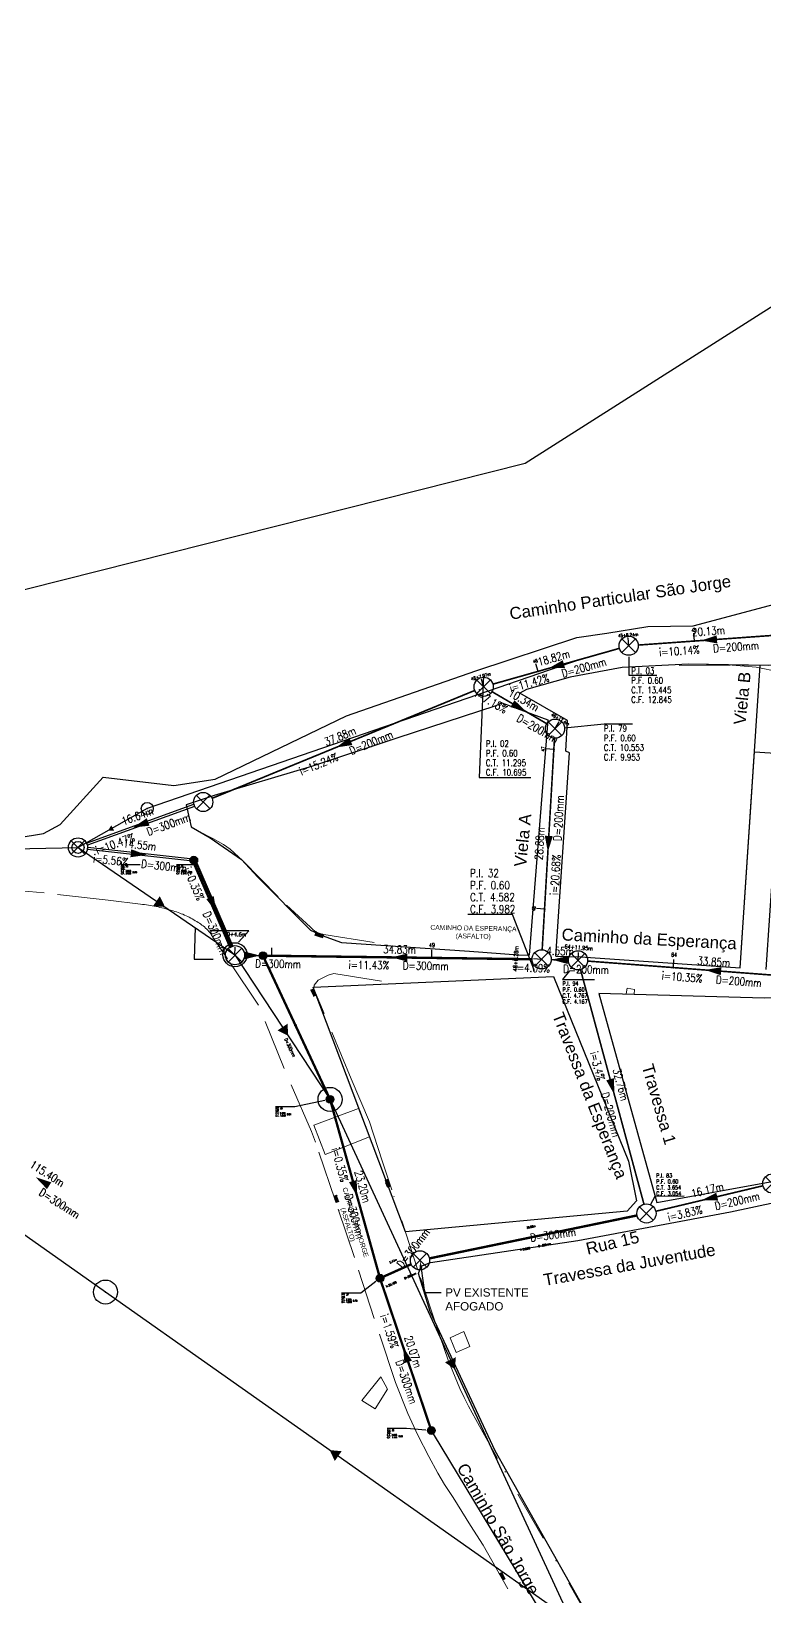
# Model space of a CAD drawing. Extents: x -289 to 361868, y -200 to 7352041.
# Drawn here: x 361223.6 to 361315.3, y 7351616.7 to 7351812.3 of the extents above; entities that cross this region are included whole.
import ezdxf
from ezdxf import colors
from ezdxf.entities.mleader import LeaderData, LeaderLine
from ezdxf.enums import TextEntityAlignment as Align
from ezdxf.math import Vec2, Vec3

# ---------------------------------------------------------------- set-up
doc = ezdxf.new("R2010")
doc.units = 0
doc.linetypes.add('CONTINUO', pattern=[0])
doc.linetypes.add('DASHDOT2', pattern=[12.7, 6.35, -3.175, 0, -3.175])
for name, color, linetype in [('ESGOTO', 7, 'Continuous'), ('PONTOS-Caixas - Esgoto_U', 1, 'Continuous'), ('PONTOS-CAIXAS_U', 1, 'Continuous'), ('PS_IND_COMPRIMENTO', 7, 'Continuous'), ('PS_IND_DIAMETRO', 7, 'Continuous'), ('PS_IND_FLUXO', 3, 'Continuous'), ('PS_IND_INCLINACAO', 7, 'Continuous'), ('PS_PONTOS_IDENTIFICACAO_LIN', 7, 'Continuous'), ('PS_PONTOS_IDENTIFICACAO_TXT', 7, 'Continuous'), ('quadrasultima', 250, 'Continuous'), ('T-MARGEM', 7, 'Continuous'), ('TUBO_PVC', 1, 'Continuous'), ('ZZ-Carimbo Texto', 7, 'Continuous')]:
    doc.layers.add(name, color=color, linetype=linetype)
for name, color, linetype, lineweight in [('LT-GALERIA', 150, 'CONTINUO', 9), ('LT-GUIA', 2, 'DASHDOT2', 18), ('LT-LOMBADA', 40, 'Continuous', 5), ('LT-RAMPA', 12, 'Continuous', 9), ('LT-TEXTO-RUA', 170, 'Continuous', 15)]:
    doc.layers.add(name, color=color, linetype=linetype, lineweight=lineweight)
doc.styles.add('ARIAL', font='arial.ttf')
doc.styles.add('CARIMBO', font='arial.ttf', dxfattribs={"height": 2})
doc.styles.add('ROMANS', font='ROMANS.shx', dxfattribs={"height": 2})
doc.styles.get("Standard").update_dxf_attribs({"font": 'arial.ttf'})

# ---------------------------------------------------------------- blocks, each defined once
blk = doc.blocks.new('DGE001A')
at = {"color": 0}
blk.add_lwpolyline([(0, 0, 1.5, 0, 0), (1.3, 0, 0, 0, 0)], format="xyseb", dxfattribs=at)
blk = doc.blocks.new('DGE012A')
at = {"color": 0}
blk.add_circle((0, 0), 1.5, dxfattribs=at)
blk.add_point((0, 0), dxfattribs=at)
blk = doc.blocks.new('*U13', base_point=(4191.731, 1118.971))
for p, q in [((4191.559, 1119.139), (4191.902, 1118.803)), ((4191.898, 1119.143), (4191.563, 1118.8))]:
    blk.add_line(p, q)
blk.add_circle((4191.731, 1118.971), 0.24)
blk = doc.blocks.new('*U112')
at = {"layer": 'T-MARGEM'}
blk.add_line((0, 0), (0, 0.2), dxfattribs=at)
at = {"layer": 'T-MARGEM', "const_width": 0.025, "flags": 128}
blk.add_lwpolyline([(-0.013, 0, 1), (0.013, 0, 1)], format="xyb", close=True, dxfattribs=at)
blk = doc.blocks.new('*U113')
at = {"layer": 'T-MARGEM'}
blk.add_line((0, 0), (0, 0.2), dxfattribs=at)
at = {"layer": 'T-MARGEM', "const_width": 0.025, "flags": 128}
blk.add_lwpolyline([(-0.013, 0, 1), (0.013, 0, 1)], format="xyb", close=True, dxfattribs=at)
blk = doc.blocks.new('*U114')
at = {"layer": 'T-MARGEM'}
blk.add_line((0, 0), (0, 0.2), dxfattribs=at)
at = {"layer": 'T-MARGEM', "const_width": 0.025, "flags": 128}
blk.add_lwpolyline([(-0.013, 0, 1), (0.013, 0, 1)], format="xyb", close=True, dxfattribs=at)
blk = doc.blocks.new('*U115')
at = {"layer": 'T-MARGEM'}
blk.add_line((0, 0), (0, 0.2), dxfattribs=at)
at = {"layer": 'T-MARGEM', "const_width": 0.025, "flags": 128}
blk.add_lwpolyline([(-0.013, 0, 1), (0.013, 0, 1)], format="xyb", close=True, dxfattribs=at)
blk = doc.blocks.new('*U116')
at = {"layer": 'T-MARGEM'}
blk.add_line((0, 0), (0, 0.2), dxfattribs=at)
at = {"layer": 'T-MARGEM', "const_width": 0.025, "flags": 128}
blk.add_lwpolyline([(-0.013, 0, 1), (0.013, 0, 1)], format="xyb", close=True, dxfattribs=at)
blk = doc.blocks.new('*U117')
at = {"layer": 'T-MARGEM'}
blk.add_line((0, 0), (0, 0.2), dxfattribs=at)
at = {"layer": 'T-MARGEM', "const_width": 0.025, "flags": 128}
blk.add_lwpolyline([(-0.013, 0, 1), (0.013, 0, 1)], format="xyb", close=True, dxfattribs=at)
blk = doc.blocks.new('*U118')
at = {"layer": 'T-MARGEM'}
blk.add_line((0, 0), (0, 0.2), dxfattribs=at)
at = {"layer": 'T-MARGEM', "const_width": 0.025, "flags": 128}
blk.add_lwpolyline([(-0.013, 0, 1), (0.013, 0, 1)], format="xyb", close=True, dxfattribs=at)
blk = doc.blocks.new('*U119')
at = {"layer": 'T-MARGEM'}
blk.add_line((0, 0), (0, 0.2), dxfattribs=at)
at = {"layer": 'T-MARGEM', "const_width": 0.025, "flags": 128}
blk.add_lwpolyline([(-0.013, 0, 1), (0.013, 0, 1)], format="xyb", close=True, dxfattribs=at)
blk = doc.blocks.new('*U120')
at = {"layer": 'T-MARGEM'}
blk.add_line((0, 0), (0, 0.2), dxfattribs=at)
at = {"layer": 'T-MARGEM', "const_width": 0.025, "flags": 128}
blk.add_lwpolyline([(-0.013, 0, 1), (0.013, 0, 1)], format="xyb", close=True, dxfattribs=at)
blk = doc.blocks.new('*U121')
at = {"layer": 'T-MARGEM'}
blk.add_line((0, 0), (0, 0.2), dxfattribs=at)
at = {"layer": 'T-MARGEM', "const_width": 0.025, "flags": 128}
blk.add_lwpolyline([(-0.013, 0, 1), (0.013, 0, 1)], format="xyb", close=True, dxfattribs=at)
blk = doc.blocks.new('*U122')
at = {"layer": 'T-MARGEM'}
blk.add_line((0, 0), (0, 0.2), dxfattribs=at)
at = {"layer": 'T-MARGEM', "const_width": 0.025, "flags": 128}
blk.add_lwpolyline([(-0.013, 0, 1), (0.013, 0, 1)], format="xyb", close=True, dxfattribs=at)
blk = doc.blocks.new('*U142')
at = {"layer": 'T-MARGEM'}
blk.add_line((0, 0), (0, 0.2), dxfattribs=at)
at = {"layer": 'T-MARGEM', "const_width": 0.025, "flags": 128}
blk.add_lwpolyline([(-0.013, 0, 1), (0.013, 0, 1)], format="xyb", close=True, dxfattribs=at)
blk = doc.blocks.new('*U143')
at = {"layer": 'T-MARGEM'}
blk.add_line((0, 0), (0, 0.2), dxfattribs=at)
at = {"layer": 'T-MARGEM', "const_width": 0.025, "flags": 128}
blk.add_lwpolyline([(-0.013, 0, 1), (0.013, 0, 1)], format="xyb", close=True, dxfattribs=at)
blk = doc.blocks.new('*U3298', base_point=(9690.446, 9362.01))
at = {"const_width": 0.24, "flags": 128}
blk.add_lwpolyline([(9690.326, 9362.01, 1), (9690.566, 9362.01, 1)], format="xyb", close=True, dxfattribs=at)
blk.add_circle((9690.446, 9362.01), 0.24)
blk = doc.blocks.new('*U3299', base_point=(9690.446, 9362.01))
at = {"const_width": 0.24, "flags": 128}
blk.add_lwpolyline([(9690.326, 9362.01, 1), (9690.566, 9362.01, 1)], format="xyb", close=True, dxfattribs=at)
blk.add_circle((9690.446, 9362.01), 0.24)
blk = doc.blocks.new('*U3300', base_point=(9690.446, 9362.01))
at = {"const_width": 0.24, "flags": 128}
blk.add_lwpolyline([(9690.326, 9362.01, 1), (9690.566, 9362.01, 1)], format="xyb", close=True, dxfattribs=at)
blk.add_circle((9690.446, 9362.01), 0.24)
blk = doc.blocks.new('*U3301', base_point=(9690.446, 9362.01))
at = {"const_width": 0.24, "flags": 128}
blk.add_lwpolyline([(9690.326, 9362.01, 1), (9690.566, 9362.01, 1)], format="xyb", close=True, dxfattribs=at)
blk.add_circle((9690.446, 9362.01), 0.24)
blk = doc.blocks.new('*U3302', base_point=(9690.446, 9362.01))
at = {"const_width": 0.24, "flags": 128}
blk.add_lwpolyline([(9690.326, 9362.01, 1), (9690.566, 9362.01, 1)], format="xyb", close=True, dxfattribs=at)
blk.add_circle((9690.446, 9362.01), 0.24)
blk = doc.blocks.new('*U3632', base_point=(4191.731, 1118.971))
for p, q in [((4191.559, 1119.139), (4191.902, 1118.803)), ((4191.898, 1119.143), (4191.563, 1118.8))]:
    blk.add_line(p, q)
blk.add_circle((4191.731, 1118.971), 0.24)

msp = doc.modelspace()

# ---------------------------------------------------------------- hatches: boundary and pattern name
h = msp.add_hatch()
h.set_pattern_fill('GRATE', color=256, scale=0.08, angle=72)
h.set_pattern_definition([(72, (0, 0), (-0.06039208878474, 0.0196225791428), []), (162, (0, 0), (-0.078490316571, -0.241568355139), [])])
h.paths.add_polyline_path([(361260.01, 7351699), (361260.14, 7351699.37), (361259.2, 7351699.66), (361259.08, 7351699.29)])
h = msp.add_hatch()
h.set_pattern_fill('GRATE', color=256, scale=0.08, angle=117)
h.set_pattern_definition([(117, (0, 0), (-0.05657891428596, -0.02882839673346), []), (207, (0, 0), (0.115313586934, -0.226315657144), [])])
h.paths.add_polyline_path([(361258.54, 7351692.48), (361258.92, 7351691.65), (361259.23, 7351691.76), (361258.85, 7351692.58)])
h = msp.add_hatch()
h.set_pattern_fill('GRATE', color=256, scale=0.08, angle=110)
h.set_pattern_definition([(110, (0, 0), (-0.0596704814199, -0.0217182791012), []), (200, (0, 0), (0.086873116405, -0.23868192568), [])])
h.paths.add_polyline_path([(361268.18, 7351668.83), (361267.82, 7351668.72), (361268.14, 7351667.78), (361268.5, 7351667.89)])
h = msp.add_hatch()
h.set_pattern_fill('GRATE', color=256, scale=0.08, angle=112)
h.set_pattern_definition([(112, (0, 0), (-0.058876174765, -0.0237875186819), []), (202, (0, 0), (0.095150074728, -0.23550469906), [])])
h.paths.add_polyline_path([(361262.07, 7351665.99), (361261.73, 7351665.86), (361261.44, 7351666.73), (361261.78, 7351666.86)])
h = msp.add_hatch()
h.set_pattern_fill('GRATE', color=256, scale=0.08, angle=116)
h.set_pattern_definition([(116, (0, 0), (-0.05707342194, -0.0278365678211), []), (206, (0, 0), (0.111346271284, -0.22829368776), [])])
h.paths.add_polyline_path([(361282.12, 7351619.57), (361282.42, 7351619.72), (361282.88, 7351618.88), (361282.58, 7351618.73)])

# ---------------------------------------------------------------- linework, layer by layer
at = {"layer": 'ESGOTO', "color": 3}
for points in [[(361292.18, 7351733.75), (361238.12, 7351715.15)], [(361238.12, 7351715.15), (361229.46, 7351710.29)], [(361238.12, 7351715.15), (361229.46, 7351710.29)], [(361195.26, 7351709.57), (361229.46, 7351710.29)], [(361195.26, 7351709.57), (361229.46, 7351710.29)], [(361229.46, 7351710.29), (361249.07, 7351696.88)], [(361229.46, 7351710.29), (361249.07, 7351696.88)], [(361249.07, 7351696.88), (361260.95, 7351678.81)], [(361249.07, 7351696.88), (361260.95, 7351678.81)], [(361232.89, 7351654.74), (361177.97, 7351693.51)], [(361260.95, 7351678.81), (361291.04, 7351613.74)], [(361260.95, 7351678.81), (361291.04, 7351613.74)], [(361291.04, 7351613.74), (361232.89, 7351654.74)], [(361291.04, 7351613.74), (361232.89, 7351654.74)]]:
    msp.add_lwpolyline(points, dxfattribs=at)
at = {"layer": 'LT-GALERIA'}
for points, elevation in [([(361275.95, 7351649.02), (361276.69, 7351647.18), (361278.4, 7351647.95), (361277.66, 7351649.79), (361275.95, 7351649.02)], 2.4), ([(361264.93, 7351641.18), (361266.6, 7351640.14), (361268.14, 7351642.62), (361267.28, 7351644.16), (361264.93, 7351641.18)], 2.46)]:
    msp.add_lwpolyline(points, dxfattribs=dict(at, elevation=elevation))
at = {"layer": 'LT-GUIA', "elevation": 14.09}
msp.add_lwpolyline([(361304.58, 7351733), (361311.17, 7351733.07), (361314.2, 7351732.79), (361317.04, 7351732.24), (361321.68, 7351732.51)], dxfattribs=at)
at = {"layer": 'LT-GUIA'}
for points, elevation in [([(361244.5, 7351712.31), (361246.31, 7351711.39), (361247.63, 7351710.66), (361248.49, 7351710.07), (361250.01, 7351708.67), (361255.49, 7351703.07), (361258.5, 7351700.32, 0.171438), (361260.18, 7351699.41), (361268.08, 7351698.14)], 3.95), ([(361287.64, 7351609.7), (361283.16, 7351617.67), (361280.09, 7351623.12), (361278.48, 7351625.59), (361276.33, 7351629.05), (361275.25, 7351630.7), (361274.41, 7351632.13), (361273.27, 7351634.21), (361271.93, 7351636.86), (361270.66, 7351639.57), (361269.14, 7351643.44), (361266.47, 7351651.43), (361263.99, 7351659.06), (361261.57, 7351666.22), (361259.12, 7351673.45), (361258.62, 7351674.79), (361255.22, 7351682.66), (361252.02, 7351690.59), (361248.13, 7351696.39), (361246.46, 7351698.82, 0.148101), (361244.29, 7351701.02, 0.085831), (361241.13, 7351702.4, 0.05604), (361237.27, 7351703.2), (361233.22, 7351703.71), (361225.25, 7351704.6), (361216.76, 7351705.37)], 2.59), ([(361293.92, 7351612.86), (361281.88, 7351633.96), (361279.6, 7351637.99), (361278.26, 7351640.5), (361277.71, 7351641.58), (361277.18, 7351642.68), (361275.71, 7351646.21), (361274.23, 7351650.48), (361271.89, 7351657.58), (361268.68, 7351667.49), (361267.45, 7351671.12), (361265.89, 7351676.01), (361263.58, 7351681.36), (361260.2, 7351689.53), (361258.92, 7351692.61), (361258.95, 7351693.1), (361259.48, 7351693.7), (361260.72, 7351694.33), (361261.43, 7351694.52, -0.23533), (361261.43, 7351694.52), (361261.43, 7351694.52), (361267.39, 7351693.59)], 2.85)]:
    msp.add_lwpolyline(points, format="xyb", dxfattribs=dict(at, elevation=elevation))
at = {"layer": 'LT-LOMBADA'}
msp.add_lwpolyline([(361258.91, 7351675.57), (361260.32, 7351671.94), (361265.89, 7351674.12), (361264.5, 7351677.68), (361258.91, 7351675.57)], dxfattribs=at)
at = {"layer": 'LT-RAMPA', "color": 0, "elevation": 4.19}
msp.add_lwpolyline([(361297.96, 7351692), (361298.08, 7351692.69), (361298.97, 7351692.54), (361298.96, 7351691.95), (361297.96, 7351692)], dxfattribs=at)
at = {"layer": 'PS_IND_FLUXO'}
for points in [[(361309.29, 7351736.28, 1, 0, 0), (361307.3, 7351736.14, 0, 0, 0)], [(361290.16, 7351733.2, 1, 0, 0), (361288.24, 7351732.65, 0, 0, 0)], [(361283.74, 7351728.25, 1, 0, 0), (361285.46, 7351727.24, 0, 0, 0)], [(361263.55, 7351723.54, 1, 0, 0), (361261.7, 7351722.78, 0, 0, 0)], [(361238.22, 7351713.47, 1, 0, 0), (361236.34, 7351712.78, 0, 0, 0)], [(361288.28, 7351711.72, 1, 0, 0), (361288.16, 7351709.72, 0, 0, 0)], [(361236.06, 7351709.56, 1, 0, 0), (361238.05, 7351709.35, 0, 0, 0)], [(361245.96, 7351704.01, 1, 0, 0), (361246.75, 7351702.17, 0, 0, 0)], [(361250.18, 7351696.8, 1, 0, 0), (361252.18, 7351696.78, 0, 0, 0)], [(361270.61, 7351696.53, 1, 0, 0), (361268.61, 7351696.55, 0, 0, 0)], [(361290.66, 7351696.22, 1, 0, 0), (361288.66, 7351696.27, 0, 0, 0)], [(361309.8, 7351694.83, 1, 0, 0), (361307.81, 7351694.98, 0, 0, 0)], [(361256.59, 7351688.15, 0.4, 0, 0), (361256.93, 7351687.43, 0, 0, 0)], [(361295.94, 7351681.33, 1, 0, 0), (361296.47, 7351679.4, 0, 0, 0)], [(361225.85, 7351668.02, 1, 0, 0), (361224.16, 7351669.1, 0, 0, 0)], [(361263.8, 7351668.6, 1, 0, 0), (361264.34, 7351666.67, 0, 0, 0)], [(361309.32, 7351666.66, 1, 0, 0), (361307.37, 7351666.2, 0, 0, 0)], [(361286.57, 7351661.68, 0.25, 0, 0), (361286.08, 7351661.58, 0, 0, 0)], [(361269.58, 7351657.54, 0.25, 0, 0), (361269.13, 7351657.33, 0, 0, 0)], [(361270.71, 7351646.01, 1, 0, 0), (361270.07, 7351647.9, 0, 0, 0)]]:
    msp.add_lwpolyline(points, format="xyseb", dxfattribs=at)
at = {"layer": 'PS_PONTOS_IDENTIFICACAO_LIN', "linetype": 'Continuous'}
for points in [[(361298.26, 7351734.09), (361298.26, 7351731.83), (361301.78, 7351731.83)], [(361280.14, 7351731.76), (361279.59, 7351719.03), (361286.04, 7351719.03)], [(361290.26, 7351725.25), (361295.21, 7351725.73), (361298.73, 7351725.73)], [(361234.84, 7351708.51), (361234.84, 7351708.14), (361237.24, 7351708.14)], [(361244.18, 7351708.07), (361244.16, 7351708.13), (361241.76, 7351708.13)], [(361244.09, 7351700.3), (361243.96, 7351696.34), (361246.36, 7351696.34)], [(361286.5, 7351694.85), (361283.74, 7351701.92), (361278.17, 7351701.92)], [(361249.53, 7351698.45), (361250.82, 7351699.86), (361245.92, 7351699.86)], [(361290.86, 7351694.86), (361289.99, 7351693.77), (361293.99, 7351693.77)], [(361260.29, 7351678.67), (361256.54, 7351677.89), (361254.14, 7351677.89)], [(361300.99, 7351665.64), (361301.55, 7351666.71), (361305.17, 7351666.75)], [(361266.65, 7351656.05), (361264.79, 7351654.6), (361262.39, 7351654.6)], [(361272.92, 7351637.49), (361270.48, 7351637.67), (361268.08, 7351637.67)]]:
    msp.add_lwpolyline(points, dxfattribs=at)
at = {"layer": 'quadrasultima', "color": 5, "linetype": 'ByBlock', "lineweight": 30}
for points in [[(361498.48, 7351896.09), (361448.79, 7351862.15), (361285.32, 7351758.24), (361205.26, 7351738.07)], [(361498.48, 7351896.09), (361448.79, 7351862.15), (361285.32, 7351758.24), (361205.26, 7351738.07)], [(361384.46, 7351748.49), (361376.23, 7351745.74), (361359.8, 7351741.21), (361343.28, 7351738.38), (361325.73, 7351734.9), (361319.26, 7351733.2), (361315.72, 7351733), (361305.74, 7351733.17), (361297.46, 7351732.76), (361290.95, 7351731.56), (361285.5, 7351730), (361284.66, 7351729.55)], [(361218.29, 7351710.9), (361225.13, 7351712.01), (361227.22, 7351713.16), (361232.6, 7351719.06), (361241.45, 7351718.03), (361246.58, 7351718.8), (361263, 7351726.75), (361279.17, 7351732.35), (361291.76, 7351736.5), (361295.51, 7351737.05), (361300.64, 7351737.91), (361306.3, 7351737.97), (361323.98, 7351742.67)], [(361218.29, 7351710.9), (361225.13, 7351712.01), (361227.22, 7351713.16), (361232.6, 7351719.06), (361241.45, 7351718.03), (361246.58, 7351718.8), (361263, 7351726.75), (361279.17, 7351732.35), (361291.76, 7351736.5), (361295.51, 7351737.05), (361300.64, 7351737.91), (361306.3, 7351737.97), (361323.98, 7351742.67)], [(361314.7, 7351733.02), (361305.74, 7351733.17), (361297.46, 7351732.76), (361290.95, 7351731.56), (361285.5, 7351730), (361284.66, 7351729.55)], [(361312.19, 7351695.26), (361314.7, 7351733.02)], [(361289.15, 7351696.71), (361290.85, 7351722.12), (361290.41, 7351722.32), (361290.63, 7351726.15), (361284.66, 7351729.55)], [(361289.15, 7351696.71), (361290.85, 7351722.12), (361290.41, 7351722.32), (361290.63, 7351726.15), (361284.66, 7351729.55)], [(361282.41, 7351728.36), (361281.65, 7351727.96), (361269.31, 7351723.93), (361258.75, 7351720.45), (361246.46, 7351716.78), (361242.99, 7351715.59), (361243.6, 7351712.86), (361245.98, 7351711.47), (361249.9, 7351708.78), (361251.94, 7351706.57), (361258.52, 7351699.95), (361259.95, 7351699.27), (361262.4, 7351698.42), (361278.37, 7351697.34), (361284.45, 7351696.86), (361285.83, 7351696.82)], [(361282.41, 7351728.36), (361281.65, 7351727.96), (361269.31, 7351723.93), (361258.75, 7351720.45), (361246.46, 7351716.78), (361242.99, 7351715.59), (361243.6, 7351712.86), (361245.98, 7351711.47), (361249.9, 7351708.78), (361251.94, 7351706.57), (361258.52, 7351699.95), (361259.95, 7351699.27), (361262.4, 7351698.42), (361278.37, 7351697.34), (361284.45, 7351696.86), (361285.83, 7351696.82)], [(361282.41, 7351728.36), (361288.14, 7351726.23), (361285.83, 7351696.82)], [(361282.41, 7351728.36), (361288.14, 7351726.23), (361285.83, 7351696.82)], [(361312.19, 7351695.26), (361313.98, 7351722.22), (361317.22, 7351722.02), (361315.39, 7351695.05)], [(361289.15, 7351696.71), (361292.29, 7351696.62), (361312.19, 7351695.26)], [(361289.15, 7351696.71), (361292.29, 7351696.62), (361312.19, 7351695.26)], [(361288.86, 7351694.15), (361298.24, 7351671.09), (361299.22, 7351666.12), (361298.07, 7351664.84), (361270.36, 7351662.26), (361258.85, 7351692.82), (361288.86, 7351694.15)], [(361288.86, 7351694.15), (361298.24, 7351671.09), (361299.22, 7351666.12), (361298.07, 7351664.84), (361270.36, 7351662.26), (361258.85, 7351692.82), (361288.86, 7351694.15)], [(361340.27, 7351684.35), (361341.27, 7351687.54), (361333.74, 7351689.35), (361327.47, 7351691.33), (361325.27, 7351691.6), (361315.2, 7351691.44), (361294.51, 7351692.04), (361301.77, 7351665.92), (361316.4, 7351668.61), (361326.69, 7351671.47), (361332.02, 7351673.23), (361336.77, 7351675.94), (361337.36, 7351674.98)], [(361313.06, 7351578.6), (361291.8, 7351616.82), (361281.58, 7351634.9), (361273.46, 7351652.32), (361272.01, 7351657.05), (361272.33, 7351657.96), (361273.51, 7351658.45), (361291.9, 7351661.19), (361310.99, 7351664.75), (361316.65, 7351665.98), (361318.09, 7351656.33), (361318.98, 7351647.71), (361318.98, 7351641.94), (361321.43, 7351641.94), (361328.66, 7351634.75), (361329.98, 7351633.54), (361333.36, 7351633.54), (361336.02, 7351632.58), (361337.6, 7351631.94), (361339.54, 7351631.67), (361341.13, 7351631.75), (361342.3, 7351632.05), (361347.45, 7351618.26), (361339.02, 7351614.11)], [(361313.06, 7351578.6), (361291.8, 7351616.82), (361281.58, 7351634.9), (361273.46, 7351652.32), (361272.01, 7351657.05), (361272.33, 7351657.96), (361273.51, 7351658.45), (361291.9, 7351661.19), (361310.99, 7351664.75), (361316.65, 7351665.98), (361318.09, 7351656.33), (361318.98, 7351647.71), (361318.98, 7351641.94), (361321.43, 7351641.94), (361328.66, 7351634.75), (361329.98, 7351633.54), (361333.36, 7351633.54), (361336.02, 7351632.58), (361337.6, 7351631.94), (361339.54, 7351631.67), (361341.13, 7351631.75), (361342.3, 7351632.05), (361347.45, 7351618.26), (361339.02, 7351614.11)]]:
    msp.add_lwpolyline(points, dxfattribs=at)
msp.add_lwpolyline([(361341.27, 7351687.54), (361333.74, 7351689.35), (361327.47, 7351691.33), (361325.27, 7351691.6), (361315.2, 7351691.44), (361294.51, 7351692.04), (361301.77, 7351665.92), (361316.4, 7351668.61), (361326.69, 7351671.47), (361332.02, 7351673.23), (361334.72, 7351674.77), (361337.94, 7351676.92)], close=True, dxfattribs=at)
at = {"layer": 'TUBO_PVC', "linetype": 'Continuous', "const_width": 0.2}
for points in [[(361299.45, 7351735.57), (361317.14, 7351736.84)], [(361281.3, 7351730.69), (361297.1, 7351735.16)], [(361281.18, 7351729.75), (361288.03, 7351725.74)], [(361288.99, 7351723.94), (361287.45, 7351697.5)], [(361290.73, 7351696.21), (361288.58, 7351696.27)], [(361292.24, 7351695.02), (361300.17, 7351665.71)], [(361324.49, 7351693.71), (361293.13, 7351696.09)], [(361315.05, 7351668.02), (361301.65, 7351664.83)]]:
    msp.add_lwpolyline(points, dxfattribs=at)
at = {"layer": 'TUBO_PVC'}
for points, const_width in [([(361279.03, 7351729.9), (361246.21, 7351716.42)], 0.2), ([(361286.18, 7351696.32), (361253.04, 7351696.76)], 0.3), ([(361299.31, 7351664.31), (361273.35, 7351658.94)], 0.3)]:
    msp.add_lwpolyline(points, dxfattribs=dict(at, const_width=const_width))
at = {"layer": 'TUBO_PVC', "linetype": 'Continuous'}
msp.add_lwpolyline([(361243.97, 7351715.55), (361244.02, 7351715.41), (361230.64, 7351710.56), (361230.59, 7351710.7), (361230.54, 7351710.84), (361243.92, 7351715.69)], close=True, dxfattribs=at)
at = {"layer": 'TUBO_PVC'}
msp.add_lwpolyline([(361230.65, 7351710.16), (361230.67, 7351710.31), (361243.47, 7351708.9), (361243.45, 7351708.75), (361243.43, 7351708.6), (361230.64, 7351710.01)], close=True, dxfattribs=at)
at = {"layer": 'TUBO_PVC', "color": 2, "const_width": 0.3}
msp.add_lwpolyline([(361244.12, 7351708.26), (361244.26, 7351708.32), (361248.73, 7351697.98), (361248.59, 7351697.92), (361248.46, 7351697.86), (361243.98, 7351708.2)], close=True, dxfattribs=at)
at = {"layer": 'TUBO_PVC'}
for points in [[(361250.27, 7351696.8), (361252.08, 7351696.78)], [(361273.85, 7351637.03), (361311.76, 7351574.31)]]:
    msp.add_lwpolyline(points, dxfattribs=at)
at = {"layer": 'TUBO_PVC', "color": 2, "const_width": 0.3}
for points in [[(361252.76, 7351696.34), (361260.75, 7351679.24)], [(361261.08, 7351678.35), (361267.06, 7351656.93)], [(361271.08, 7351658.21), (361267.63, 7351656.66)], [(361267.34, 7351656.01), (361273.45, 7351637.9)]]:
    msp.add_lwpolyline(points, dxfattribs=at)

# ---------------------------------------------------------------- block references
at = {"layer": 'ESGOTO', "color": 2, "xscale": 0.5, "yscale": 0.5}
for name, p, rotation in [('DGE012A', (361238.12, 7351715.15), 198.98641548), ('DGE012A', (361238.12, 7351715.15), 198.98641548), ('DGE001A', (361233.79, 7351712.72), 209.31062892), ('DGE001A', (361233.79, 7351712.72), 209.31062892), ('DGE012A', (361229.46, 7351710.29), 1.2060595347), ('DGE012A', (361229.46, 7351710.29), 1.2060595347)]:
    msp.add_blockref(name, p, dxfattribs=dict(at, rotation=rotation))
at = {"layer": 'ESGOTO', "color": 2}
for name, p, rotation in [('DGE001A', (361239.26, 7351703.58), 325.632899539), ('DGE001A', (361239.26, 7351703.58), 325.632899539), ('DGE012A', (361249.07, 7351696.88), 325.634333879), ('DGE001A', (361255.01, 7351687.84), 303.322008075), ('DGE012A', (361260.95, 7351678.81), 303.322660362), ('DGE012A', (361232.89, 7351654.74), 144.81338087), ('DGE001A', (361275.99, 7351646.27), 294.82021891), ('DGE001A', (361261.97, 7351634.24), 144.81044389), ('DGE001A', (361261.97, 7351634.24), 144.81044389)]:
    msp.add_blockref(name, p, dxfattribs=dict(at, rotation=rotation))
at = {"layer": 'PONTOS-Caixas - Esgoto_U', "xscale": 5, "yscale": 5, "zscale": 5}
for name, p in [('*U13', (361298.26, 7351735.49)), ('*U13', (361280.14, 7351730.36)), ('*U13', (361289.06, 7351725.13)), ('*U13', (361245.1, 7351715.96)), ('*U13', (361229.46, 7351710.29)), ('*U13', (361249.07, 7351696.82)), ('*U13', (361287.38, 7351696.3)), ('*U13', (361291.93, 7351696.18)), ('*U13', (361316.21, 7351668.3)), ('*U13', (361300.48, 7351664.56)), ('*U3632', (361272.18, 7351658.7))]:
    msp.add_blockref(name, p, dxfattribs=at)
at = {"layer": 'PONTOS-CAIXAS_U', "xscale": 5, "yscale": 5, "zscale": 5}
for name, p, rotation in [('*U113', (361298.26, 7351735.49), 4.112147595058086), ('*U112', (361306.48, 7351736.08), 4.112147595058086), ('*U114', (361286.94, 7351732.28), 15.80489290478998), ('*U115', (361280.14, 7351730.36), 15.80489290478998), ('*U116', (361289.06, 7351725.13), 329.6281612268443), ('*U117', (361288.91, 7351722.54), 86.67020710825838), ('*U118', (361287.75, 7351702.58), 86.67020710825838), ('*U122', (361249.07, 7351696.82), 359.2303607709348), ('*U121', (361253.67, 7351696.76), 359.2303607709348), ('*U120', (361273.67, 7351696.49), 359.2303607709348), ('*U119', (361287.38, 7351696.3), 86.67020710825838), ('*U143', (361291.93, 7351696.18), 355.6627783742089), ('*U142', (361303.84, 7351695.28), 355.6627783742089)]:
    msp.add_blockref(name, p, dxfattribs=dict(at, rotation=rotation))
at = {"layer": 'PONTOS-CAIXAS_U', "xscale": 2, "yscale": 2, "zscale": 2}
for name, p in [('*U3298', (361243.93, 7351708.7)), ('*U3302', (361252.56, 7351696.77)), ('*U3299', (361260.95, 7351678.81)), ('*U3301', (361273.6, 7351637.44))]:
    msp.add_blockref(name, p, dxfattribs=at)
at = {"layer": 'PONTOS-CAIXAS_U', "color": 3, "xscale": 2, "yscale": 2, "zscale": 2}
msp.add_blockref('*U3300', (361267.19, 7351656.47), dxfattribs=at)

# ---------------------------------------------------------------- texts
at = {"layer": 'LT-TEXTO-RUA', "color": 0, "ltscale": 4, "char_height": 0.6, "width": 14.8636, "attachment_point": 1, "style": 'ARIAL'}
for s, insert, rotation in [('\\pxqc;CAMINHO DA ESPERANÇA\\P(ASFALTO)', (361271.44, 7351700.65, 1490.17), 358.877), ('\\pxqc;CAMINHO SÃO JORGE\\P(ASFALTO)', (361262.19, 7351670.64), 287.4755)]:
    msp.add_mtext(s, dxfattribs=dict(at, insert=insert, rotation=rotation))
at = {"layer": 'PS_IND_COMPRIMENTO', "style": 'ROMANS', "width": 0.8}
for s, height, rotation, p in [('20.13m', 1, 4.1121, (361308.22, 7351737.31)), ('18.82m', 1, 15.8049, (361288.9, 7351733.98)), ('10.34m', 1, 329.6282, (361285.16, 7351728.7)), ('37.88m', 1, 22.3399, (361262.2, 7351724.18)), ('16.64m', 1, 19.9327, (361236.89, 7351714.21)), ('28.88m', 1, 86.6702, (361287.12, 7351710.78)), ('14.55m', 1, 353.7319, (361237.18, 7351710.6)), ('34.83m', 1, 359.2304, (361269.63, 7351697.54)), ('4.55m', 1, 358.4772, (361289.69, 7351697.34)), ('33.85m', 1, 355.6628, (361308.89, 7351696)), ('32.76m', 1, 285.1257, (361297.27, 7351680.66)), ('115.40m', 1, 327.3678, (361225.63, 7351669.53)), ('23.20m', 1, 285.5943, (361265.03, 7351667.91)), ('16.17m', 1, 13.3969, (361308.09, 7351667.5)), ('28.90m', 0.25, 11.6925, (361286.07, 7351662.88)), ('5.47m', 0.25, 24.1067, (361268.83, 7351658.6)), ('20.07m', 1, 288.6227, (361271.34, 7351647.27))]:
    msp.add_text(s, height=height, rotation=rotation, dxfattribs=at).set_placement(p, align=Align.MIDDLE_CENTER)
at = {"layer": 'PS_IND_DIAMETRO', "style": 'ROMANS', "width": 0.8}
for s, height, rotation, p in [('D=200mm', 1, 4.1121, (361311.67, 7351735.35)), ('D=200mm', 1, 15.8049, (361292.67, 7351732.76)), ('D=200mm', 1, 329.6282, (361286.89, 7351725.13)), ('D=200mm', 1, 22.3399, (361266.09, 7351723.4)), ('D=200mm', 1, 86.6702, (361289.51, 7351713.95)), ('D=300mm', 1, 19.9327, (361240.78, 7351713.17)), ('D=300mm', 1, 353.7319, (361240.21, 7351707.95)), ('D=300mm', 1, 293.4018, (361246.61, 7351699.6)), ('D=300mm', 1, 359.2304, (361254.46, 7351695.74)), ('D=300mm', 1, 359.2304, (361272.9, 7351695.5)), ('D=200mm', 1, 358.4772, (361292.93, 7351695.05)), ('D=200mm', 1, 355.6628, (361312.01, 7351693.56)), ('D=300mm', 0.4, 295.0406, (361255.94, 7351685.29)), ('D=200mm', 1, 285.1257, (361296, 7351676.9)), ('D=300mm', 1, 327.3678, (361227.16, 7351665.81)), ('D=300mm', 1, 285.5943, (361263.99, 7351664.19)), ('D=200mm', 1, 13.3969, (361311.81, 7351666.12)), ('D=300mm', 1, 52.4832, (361271.34, 7351660.23)), ('D=300mm', 1, 7.5851, (361288.81, 7351661.89)), ('D=300mm', 0.25, 11.6925, (361287.76, 7351660.62)), ('D=300mm', 0.25, 24.1067, (361270.97, 7351656.76)), ('D=300mm', 1, 288.6227, (361270.5, 7351643.51))]:
    msp.add_text(s, height=height, rotation=rotation, dxfattribs=at).set_placement(p, align=Align.MIDDLE_CENTER)
at = {"layer": 'PS_IND_INCLINACAO', "style": 'ROMANS', "width": 0.8}
for s, height, rotation, p in [('i=10.14%', 1, 4.1121, (361304.58, 7351734.84)), ('i=11.42%', 1, 15.8049, (361285.84, 7351730.83)), ('i=7.18%', 1, 329.6282, (361281.11, 7351728.52)), ('i=15.24%', 1, 22.3399, (361259.53, 7351720.7)), ('i=10.47%', 1, 19.9327, (361234.1, 7351710.75)), ('i=5.56%', 1, 353.7319, (361233.55, 7351708.68)), ('i=20.68%', 1, 86.6702, (361289.1, 7351706.86)), ('i=0.35%', 1, 293.4018, (361243.95, 7351705.75)), ('i=11.43%', 1, 359.2304, (361265.8, 7351695.59)), ('i=4.09%', 1, 358.4772, (361286.23, 7351695.23)), ('i=10.35%', 1, 355.6628, (361304.93, 7351694.09)), ('i=3.4%', 1, 285.1257, (361294.36, 7351682.98)), ('i=0.35%', 1, 285.5943, (361262.19, 7351670.64)), ('i=3.83%', 1, 13.3969, (361305.29, 7351664.57)), ('i=3.65%', 0.25, 11.6925, (361285.31, 7351660.11)), ('i=20.19%', 0.25, 24.1067, (361268.6, 7351655.7)), ('i=1.59%', 1, 288.6227, (361268.36, 7351649.86))]:
    msp.add_text(s, height=height, rotation=rotation, dxfattribs=at).set_placement(p, align=Align.MIDDLE_CENTER)
at = {"layer": 'PS_PONTOS_IDENTIFICACAO_TXT', "style": 'ROMANS', "width": 0.8}
for s, height, rotation, p in [('45', 0.4, 4.1121, (361306.42, 7351737.22)), ('45+8.24m', 0.4, 4.1121, (361298.2, 7351736.62)), ('46', 0.4, 15.8049, (361286.65, 7351733.38)), ('46+7.07m', 0.4, 15.8049, (361279.85, 7351731.46)), ('46+17.4m', 0.4, 329.6282, (361289.62, 7351726.12)), ('47', 0.4, 86.6702, (361287.77, 7351722.58)), ('48', 0.4, 86.6702, (361286.61, 7351702.61)), ('50+4.6m', 0.5, 359.2304, (361249.08, 7351699.18)), ('49', 0.5, 359.2304, (361273.68, 7351697.84)), ('48+6.28m', 0.5, 86.6702, (361284.4, 7351696.38)), ('64+11.95m', 0.5, 355.6628, (361292, 7351697.53)), ('64', 0.5, 355.6628, (361303.92, 7351696.62))]:
    msp.add_text(s, height=height, rotation=rotation, dxfattribs=at).set_placement(p, align=Align.CENTER)
for s, height, p in [('P.I. 03', 0.8, (361298.58, 7351731.95)), ('P.F. 0.60', 0.8, (361298.58, 7351730.75)), ('C.T. 13.445', 0.8, (361298.58, 7351729.55)), ('C.F. 12.845', 0.8, (361298.58, 7351728.35)), ('P.I. 02', 0.8, (361280.41, 7351722.86)), ('P.I. 79', 0.8, (361295.16, 7351724.76)), ('P.F. 0.60', 0.8, (361295.16, 7351723.56)), ('P.F. 0.60', 0.8, (361280.41, 7351721.66)), ('C.T. 10.553', 0.8, (361295.16, 7351722.36)), ('C.F. 9.953', 0.8, (361295.16, 7351721.16)), ('C.T. 11.295', 0.8, (361280.41, 7351720.46)), ('C.F. 10.695', 0.8, (361280.41, 7351719.26)), ('P.V. 35', 0.2, (361234.84, 7351707.84)), ('P.V. 35', 0.2, (361241.76, 7351707.83)), ('EST. ', 0.2, (361234.84, 7351707.54)), ('C.T. 3.633', 0.2, (361234.84, 7351707.24)), ('C.F. 3.033', 0.2, (361234.84, 7351706.94)), ('0.60', 0.2, (361236.28, 7351707.09)), ('C.T. 3.372', 0.2, (361241.76, 7351707.23)), ('C.F. 2.372', 0.2, (361241.76, 7351706.93)), ('EST. ', 0.2, (361241.76, 7351707.53)), ('1.00', 0.2, (361243.19, 7351707.08)), ('P.I. 32', 1, (361278.44, 7351706.57)), ('P.F. 0.60', 1, (361278.44, 7351705.07)), ('C.T. 4.582', 1, (361278.44, 7351703.57)), ('C.F. 3.982', 1, (361278.44, 7351702.07)), ('P.I. 94', 0.5, (361289.99, 7351693.02)), ('P.F. 0.60', 0.5, (361289.99, 7351692.27)), ('C.T. 4.767', 0.5, (361289.99, 7351691.52)), ('C.F. 4.167', 0.5, (361289.99, 7351690.77)), ('C.T. 2.578', 0.2, (361254.14, 7351676.99)), ('C.F. 1.968', 0.2, (361254.14, 7351676.69)), ('P.V. 36', 0.2, (361254.14, 7351677.59)), ('EST. ', 0.2, (361254.14, 7351677.29)), ('0.61', 0.2, (361255.58, 7351676.84)), ('P.I. 83', 0.5, (361301.7, 7351669.05)), ('C.T. 3.654', 0.5, (361301.7, 7351667.55)), ('C.F. 3.054', 0.5, (361301.7, 7351666.8)), ('P.F. 0.60', 0.5, (361301.7, 7351668.3)), ('C.T. 2.296', 0.2, (361262.39, 7351653.7)), ('C.F. 1.596', 0.2, (361262.39, 7351653.4)), ('P.V. 37', 0.2, (361262.39, 7351654.3)), ('EST. ', 0.2, (361262.39, 7351654)), ('0.70', 0.2, (361263.82, 7351653.55)), ('C.T. 2.055', 0.2, (361268.08, 7351636.77)), ('C.F. 1.444', 0.2, (361268.08, 7351636.47)), ('P.V. 38', 0.2, (361268.08, 7351637.37)), ('EST. ', 0.2, (361268.08, 7351637.07)), ('0.61', 0.2, (361269.52, 7351636.62))]:
    msp.add_text(s, height=height, dxfattribs=at).set_placement(p)
at = {"layer": 'ZZ-Carimbo Texto', "style": 'CARIMBO'}
for s, rotation, p in [('Caminho Particular São Jorge', 8.4835, (361297.2, 7351741.54)), ('Caminho Particular São Jorge', 8.4835, (361297.2, 7351741.54)), ('Caminho Particular São Jorge', 8.4835, (361297.2, 7351741.54)), ('Viela B', 84.2272, (361312.44, 7351728.93)), ('Viela A', 84.2272, (361285.02, 7351711.18)), ('Caminho da Esperança', 357.0161, (361300.82, 7351698.86)), ('Caminho da Esperança', 357.0161, (361300.82, 7351698.86)), ('Travessa da Esperança', 291.4036, (361293.42, 7351679.3)), ('Travessa 1', 286.3825, (361302.05, 7351678.2)), ('Travessa 1', 286.3825, (361302.05, 7351678.2)), ('Rua 15', 13.3256, (361296.24, 7351660.9)), ('Travessa da Juventude', 10.1626, (361298.34, 7351658.15)), ('Caminho São Jorge', 299.7009, (361281.97, 7351625.13)), ('Caminho São Jorge', 299.7009, (361281.97, 7351625.13)), ('Caminho São Jorge', 299.7009, (361281.97, 7351625.13))]:
    msp.add_text(s, height=1.5, rotation=rotation, dxfattribs=at).set_placement(p, align=Align.MIDDLE_CENTER)

# ---------------------------------------------------------------- leaders
ml = msp.add_multileader_mtext('Standard')
ml.set_content('PV EXISTENTE\\PAFOGADO', color=256)
ml.set_leader_properties()
ml.build(insert=Vec2(0, 0))
ml.multileader.update_dxf_attribs({"arrow_head_size": 1.04})
ctx = ml.context
ctx.base_point, ctx.char_height, ctx.arrow_head_size, ctx.landing_gap_size, ctx.plane_origin = Vec3(361274.82, 7351654.68), 1.0406, 1.04, 0.52, Vec3(361269.6, 7351653.5)
notes = []
notes.append((ctx, [(0, (1, 1, 0), (361272.74, 7351654.68), (1, 0), 2.08, [(0, [(361272.18, 7351658.7)], 0, [])])]))
ctx.mtext.insert, ctx.mtext.flow_direction = Vec3(361275.34, 7351655.21), 5
for ctx, leaders in notes:
    for number, flags, end, landing, length, lines in leaders:
        leader = LeaderData()
        leader.index, (leader.has_last_leader_line, leader.has_dogleg_vector, leader.attachment_direction) = number, flags
        leader.last_leader_point, leader.dogleg_vector, leader.dogleg_length = Vec3(end), Vec3(landing), length
        for number, points, colour, breaks in lines:
            line = LeaderLine()
            line.index, line.vertices, line.color, line.breaks = number, Vec3.list(points), colors.encode_raw_color(colour), breaks
            leader.lines.append(line)
        ctx.leaders.append(leader)

doc.saveas('drawing.dxf')
